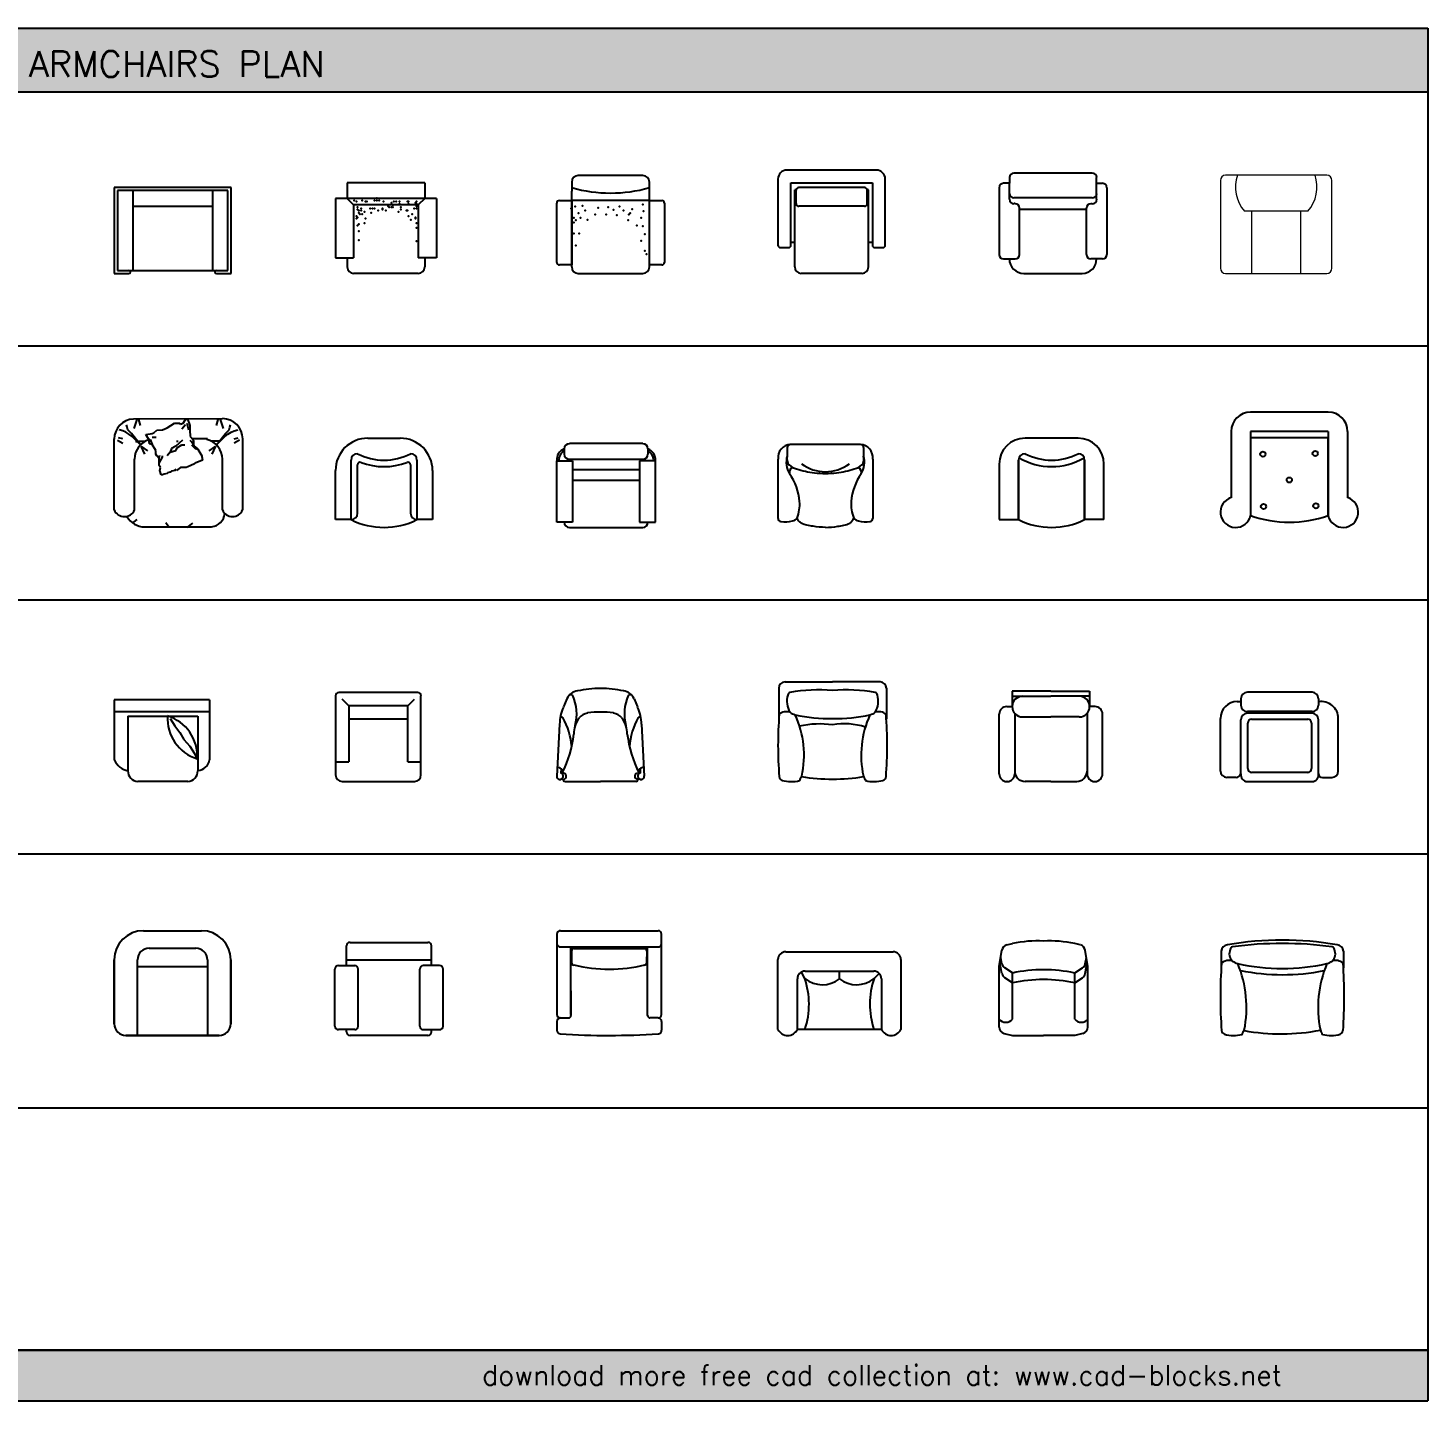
# Model space of a CAD drawing. Header units: millimetres. Extents: x 1046 to 21830, y 17926 to 28544.
# Drawn here: x 11003 to 21830, y 17926 to 28544 of the extents above; entities that cross this region are included whole.
import ezdxf

# ---------------------------------------------------------------- set-up
doc = ezdxf.new("R2010")
doc.units = ezdxf.units.MM
doc.linetypes.add('0', pattern=[0])
doc.layers.add('www.cad-blocks.net', color=7, linetype='Continuous')
doc.styles.add('ATT', font='TXT')
doc.styles.get("Standard").update_dxf_attribs({"font": 'arial.ttf'})

# ---------------------------------------------------------------- blocks, each defined once
blk = doc.blocks.new('A$C257F37CE')
for p, q in [((0, 554.4), (0, 0)), ((752.4, 554.4), (0, 554.4)), ((752.4, 0), (752.4, 554.4)), ((19.8, 534.6), (19.8, 19.8)), ((732.6, 534.6), (19.8, 534.6)), ((120.4, 534.6), (120.4, 19.8)), ((120.4, 534.6), (120.4, 434)), ((632, 534.6), (632, 19.8)), ((632, 534.6), (632, 434)), ((732.6, 19.8), (732.6, 534.6)), ((120.4, 434), (632, 434)), ((19.8, 19.8), (732.6, 19.8)), ((0, 0), (94.6, 0)), ((657.7, 0), (752.4, 0))]:
    blk.add_line(p, q)
for centre, start, end in [((94.6, 9.9), 270, 90), ((657.7, 9.9), 90, 270)]:
    blk.add_arc(centre, 9.9, start, end)
blk = doc.blocks.new('A$C531A40CB')
for p, q in [((690, 700), (90, 700)), ((90, 700), (90, 580)), ((690, 700), (690, 580)), ((781, 580), (0, 580)), ((0, 580), (0, 120)), ((90, 580), (140, 530)), ((90, 580), (140, 530)), ((690, 580), (640, 530)), ((781, 580), (781, 120)), ((640, 530), (140, 530)), ((140, 530), (140, 120)), ((640, 530), (640, 120)), ((0, 120), (140, 120)), ((90, 120), (90, 50)), ((781, 120), (640, 120)), ((690, 120), (690, 50)), ((640, 0), (140, 0))]:
    blk.add_line(p, q)
for centre, start, end in [((140, 50), 180, 270), ((640, 50), 270, 0)]:
    blk.add_arc(centre, 50, start, end)
for p in [(144, 564), (162, 556), (206, 564), (232, 556), (241, 556), (302, 564), (320, 582), (320, 564), (337, 564), (372, 556), (434, 547), (451, 556), (469, 556), (495, 556), (556, 556), (565, 556), (618, 547), (627, 556), (162, 442), (171, 512), (171, 494), (180, 486), (180, 468), (188, 459), (197, 503), (197, 486), (206, 459), (223, 477), (267, 503), (276, 468), (285, 503), (302, 503), (329, 486), (364, 503), (364, 494), (390, 486), (407, 521), (416, 512), (434, 512), (442, 529), (442, 512), (486, 477), (495, 538), (504, 512), (504, 494), (548, 486), (556, 486), (565, 538), (565, 442), (592, 459), (609, 503), (627, 538), (627, 521), (627, 503), (162, 424), (171, 433), (171, 372), (180, 380), (180, 328), (223, 389), (232, 424), (583, 415), (618, 433), (618, 424), (627, 389), (627, 354), (180, 258), (627, 249)]:
    blk.add_point(p)
blk = doc.blocks.new('A$C52D5534A')
for p, q in [((760, 800), (70, 800)), ((0, 730), (0, 220)), ((100, 700), (730, 700)), ((100, 220), (100, 700)), ((670, 664), (160, 664)), ((730, 700), (730, 220)), ((830, 220), (830, 730)), ((140, 648), (130, 648)), ((130, 50), (130, 648)), ((140, 540), (140, 644)), ((700, 648), (690, 648)), ((690, 540), (690, 644)), ((700, 50), (700, 648)), ((670, 520), (160, 520)), ((130, 240), (100, 240)), ((730, 240), (700, 240)), ((20, 200), (80, 200)), ((750, 200), (810, 200)), ((650, 0), (180, 0))]:
    blk.add_line(p, q)
for centre, radius, start, end in [((70, 730), 70, 90, 180), ((760, 730), 70, 0, 90), ((160, 644), 20, 90, 180), ((670, 644), 20, 0, 90), ((160, 540), 20, 180, 270), ((670, 540), 20, 270, 0), ((20, 220), 20, 180, 270), ((80, 220), 20, 270, 0), ((750, 220), 20, 180, 270), ((810, 220), 20, 270, 0), ((180, 50), 50, 180, 270), ((650, 50), 50, 270, 0)]:
    blk.add_arc(centre, radius, start, end)
blk = doc.blocks.new('A$C63E53B49')
for p, q in [((800, 862), (125, 862)), ((0, 737), (0, 162)), ((87, 775), (37, 775)), ((87, 825), (87, 775)), ((87, 687), (87, 775)), ((837, 775), (837, 825)), ((837, 687), (837, 775)), ((837, 775), (887, 775)), ((925, 737), (925, 162)), ((87, 637), (87, 700)), ((800, 650), (125, 650)), ((837, 637), (837, 687)), ((137, 600), (125, 600)), ((175, 162), (175, 562)), ((750, 550), (175, 550)), ((750, 162), (750, 562)), ((787, 600), (800, 600)), ((37, 125), (137, 125)), ((87, 125), (87, 125)), ((887, 125), (787, 125)), ((212, 0), (712, 0))]:
    blk.add_line(p, q)
for centre, radius, start, end in [((125, 825), 37.5, 90, 180), ((800, 825), 37.5, 0, 90), ((37, 737), 37.5, 90, 180), ((887, 737), 37.5, 0, 90), ((125, 687), 37.5, 180, 270), ((125, 637), 37.5, 180, 270), ((800, 687), 37.5, 270, 0), ((800, 637), 37.5, 270, 0), ((137, 562), 37.5, 0, 90), ((787, 562), 37.5, 90, 180), ((37, 162), 37.5, 180, 270), ((212, 125), 125, 180, 270), ((137, 162), 37.5, 270, 0), ((712, 125), 125, 270, 0), ((787, 162), 37.5, 180, 270), ((887, 162), 37.5, 270, 0)]:
    blk.add_arc(centre, radius, start, end)
blk = doc.blocks.new('A$C45135DE3')
at = {"lineweight": 9}
for p, q in [((1028, 950), (50, 950)), ((0, 900), (0, 50)), ((1078, 50), (1078, 900)), ((845, 601), (233, 601)), ((300, 601), (300, 0)), ((778, 0), (778, 601)), ((50, 0), (1028, 0))]:
    blk.add_line(p, q, dxfattribs=at)
for centre, radius, start, end in [((50, 900), 50, 90, 180), ((507, 837), 362, 161.7522, 220.6893), ((571, 837), 362, 319.3108, 18.2478), ((1028, 900), 50, 0, 90), ((50, 50), 50, 180, 270), ((1028, 50), 50, 270, 0)]:
    blk.add_arc(centre, radius, start, end, dxfattribs=at)
blk = doc.blocks.new('A$C6BCC3D01')
for p, q in [((0.099, 0.774), (0.095, 0.793)), ((0.104, 0.755), (0.099, 0.774)), ((0.836, 0.84), (0.148, 0.838)), ((0.174, 0.835), (0.151, 0.765)), ((0.203, 0.788), (0.189, 0.835)), ((0.372, 0.755), (0.41, 0.769)), ((0.41, 0.769), (0.466, 0.807)), ((0.466, 0.807), (0.508, 0.807)), ((0.508, 0.807), (0.513, 0.798)), ((0.513, 0.798), (0.532, 0.807)), ((0.551, 0.793), (0.522, 0.76)), ((0.532, 0.807), (0.551, 0.835)), ((0.551, 0.835), (0.565, 0.84)), ((0.56, 0.807), (0.574, 0.755)), ((0.565, 0.84), (0.584, 0.788)), ((0.584, 0.788), (0.584, 0.751)), ((0.79, 0.788), (0.804, 0.835)), ((0.818, 0.835), (0.842, 0.765)), ((0.889, 0.755), (0.894, 0.774)), ((0.894, 0.774), (0.898, 0.793)), ((0, 0.135), (0, 0.684)), ((0.024, 0.675), (0.066, 0.652)), ((0.066, 0.685), (0.033, 0.694)), ((0.066, 0.746), (0.038, 0.755)), ((0.09, 0.736), (0.066, 0.746)), ((0.113, 0.722), (0.09, 0.736)), ((0.118, 0.741), (0.104, 0.755)), ((0.137, 0.704), (0.113, 0.722)), ((0.132, 0.727), (0.118, 0.741)), ((0.203, 0.638), (0.132, 0.727)), ((0.203, 0.638), (0.137, 0.704)), ((0.167, 0.66), (0.177, 0.67)), ((0.184, 0.666), (0.24, 0.666)), ((0.245, 0.718), (0.292, 0.727)), ((0.268, 0.68), (0.245, 0.718)), ((0.273, 0.647), (0.268, 0.68)), ((0.278, 0.68), (0.292, 0.642)), ((0.292, 0.727), (0.306, 0.732)), ((0.292, 0.699), (0.325, 0.699)), ((0.306, 0.732), (0.33, 0.751)), ((0.33, 0.751), (0.372, 0.755)), ((0.527, 0.675), (0.475, 0.628)), ((0.48, 0.666), (0.494, 0.666)), ((0.584, 0.751), (0.588, 0.704)), ((0.588, 0.704), (0.607, 0.68)), ((0.598, 0.661), (0.588, 0.671)), ((0.612, 0.638), (0.598, 0.661)), ((0.721, 0.684), (0.604, 0.684)), ((0.607, 0.68), (0.612, 0.671)), ((0.612, 0.671), (0.612, 0.638)), ((0.809, 0.666), (0.752, 0.666)), ((0.79, 0.638), (0.861, 0.727)), ((0.79, 0.638), (0.856, 0.704)), ((0.856, 0.704), (0.879, 0.722)), ((0.861, 0.727), (0.875, 0.741)), ((0.875, 0.741), (0.889, 0.755)), ((0.879, 0.722), (0.903, 0.736)), ((0.903, 0.736), (0.926, 0.746)), ((0.926, 0.746), (0.955, 0.755)), ((0.926, 0.685), (0.959, 0.694)), ((0.969, 0.675), (0.926, 0.652)), ((0.993, 0.135), (0.993, 0.684)), ((0.259, 0.591), (0.207, 0.628)), ((0.236, 0.567), (0.207, 0.628)), ((0.292, 0.642), (0.273, 0.647)), ((0.32, 0.595), (0.292, 0.642)), ((0.32, 0.567), (0.32, 0.595)), ((0.33, 0.553), (0.32, 0.567)), ((0.348, 0.534), (0.33, 0.553)), ((0.348, 0.539), (0.353, 0.558)), ((0.348, 0.497), (0.372, 0.544)), ((0.372, 0.544), (0.372, 0.553)), ((0.433, 0.581), (0.41, 0.553)), ((0.442, 0.61), (0.433, 0.581)), ((0.433, 0.581), (0.475, 0.595)), ((0.475, 0.628), (0.442, 0.61)), ((0.475, 0.595), (0.49, 0.619)), ((0.49, 0.619), (0.522, 0.638)), ((0.522, 0.638), (0.546, 0.638)), ((0.598, 0.638), (0.612, 0.624)), ((0.612, 0.638), (0.626, 0.624)), ((0.612, 0.624), (0.626, 0.61)), ((0.626, 0.624), (0.645, 0.605)), ((0.626, 0.61), (0.645, 0.605)), ((0.645, 0.605), (0.654, 0.591)), ((0.654, 0.591), (0.678, 0.553)), ((0.678, 0.553), (0.678, 0.548)), ((0.678, 0.548), (0.682, 0.52)), ((0.734, 0.591), (0.785, 0.628)), ((0.757, 0.567), (0.785, 0.628)), ((0.157, 0.372), (0.157, 0.527)), ((0.348, 0.534), (0.348, 0.539)), ((0.348, 0.497), (0.348, 0.534)), ((0.348, 0.478), (0.348, 0.497)), ((0.358, 0.464), (0.348, 0.478)), ((0.353, 0.44), (0.358, 0.464)), ((0.363, 0.407), (0.353, 0.44)), ((0.442, 0.436), (0.433, 0.426)), ((0.471, 0.44), (0.442, 0.436)), ((0.48, 0.44), (0.471, 0.45)), ((0.471, 0.45), (0.471, 0.44)), ((0.513, 0.464), (0.48, 0.44)), ((0.541, 0.464), (0.513, 0.464)), ((0.513, 0.464), (0.513, 0.464)), ((0.555, 0.464), (0.541, 0.464)), ((0.569, 0.468), (0.555, 0.464)), ((0.593, 0.478), (0.569, 0.468)), ((0.621, 0.492), (0.593, 0.478)), ((0.626, 0.497), (0.621, 0.492)), ((0.682, 0.52), (0.626, 0.497)), ((0.836, 0.135), (0.836, 0.527)), ((0.157, 0.135), (0.157, 0.372)), ((0.157, 0.135), (0.157, 0.372)), ((0.372, 0.407), (0.363, 0.407)), ((0.386, 0.412), (0.372, 0.407)), ((0.41, 0.417), (0.386, 0.412)), ((0.414, 0.421), (0.41, 0.417)), ((0.433, 0.426), (0.414, 0.421)), ((0.175, 0.062), (0.137, 0.034)), ((0.235, 0.004), (0.752, 0.004)), ((0.398, 0.038), (0.421, 0.005)), ((0.605, 0.033), (0.562, 0))]:
    blk.add_line(p, q)
for centre, radius, start, end in [((0.153, 0.685), 0.153, 92.0577, 180.5078), ((0.836, 0.684), 0.157, 0, 90), ((0.313, 0.527), 0.157, 103.0611, 180), ((0.679, 0.527), 0.157, 0, 76.9389), ((0.078, 0.168), 0.0849, 202.6199, 337.3801), ((0.914, 0.168), 0.0849, 202.6199, 337.3801), ((0.235, 0.161), 0.157, 209.0278, 270), ((0.739, 0.12), 0.116, 276.5536, 353.6218)]:
    blk.add_arc(centre, radius, start, end)
blk = doc.blocks.new('A$C0411759F')
at = {"xscale": 1000, "yscale": 1000, "zscale": 1000}
blk.add_blockref('A$C6BCC3D01', (0, 0), dxfattribs=at)
blk = doc.blocks.new('A$C623C08E0')
for p, q in [((250, 690), (500, 690)), ((0, 60), (0, 440)), ((120, 60), (120, 520)), ((170, 110), (170, 484)), ((580, 484), (580, 110)), ((630, 520), (630, 60)), ((750, 440), (750, 60)), ((120, 60), (0, 60)), ((750, 60), (630, 60))]:
    blk.add_line(p, q)
for centre, radius, start, end in [((250, 440), 250, 90, 180), ((500, 440), 250, 0, 90), ((170, 520), 50, 90, 180), ((375, 965), 445, 242.5861, 297.4139), ((580, 520), 50, 0, 90), ((190, 484), 20, 68.9582, 180), ((375, 965), 495, 248.9582, 291.0418), ((560, 484), 20, 0, 111.0418), ((120, 110), 50, 270, 0), ((630, 110), 50, 180, 270), ((375, 572), 572, 243.519, 296.481)]:
    blk.add_arc(centre, radius, start, end)
blk = doc.blocks.new('A$C65E41EB7')
for p, q in [((41, 763), (515, 763)), ((41, 641), (41, 763)), ((515, 763), (515, 641)), ((0, 665), (0, 98)), ((526, 98), (526, 665)), ((607, 705), (567, 705)), ((648, 98), (648, 665)), ((515, 641), (41, 641)), ((364, 122), (364, 641)), ((445, 122), (445, 641)), ((515, 122), (41, 122)), ((41, 122), (41, 0)), ((515, 0), (515, 122)), ((41, 0), (515, 0)), ((567, 57), (607, 57))]:
    blk.add_line(p, q)
for centre, radius, start, end in [((523, 673), 90.3, 21.1587, 95.2092), ((40, 665), 40.5, 90, 180), ((523, 673), 74.1, 26.0932, 95.2092), ((567, 665), 40.5, 90, 180), ((607, 665), 40.5, 0, 90), ((40, 98), 40.5, 180, 270), ((523, 90), 90.3, 264.7908, 338.8413), ((523, 90), 74.1, 264.7908, 333.9068), ((567, 98), 40.5, 180, 270), ((607, 98), 40.5, 270, 0)]:
    blk.add_arc(centre, radius, start, end)
blk = doc.blocks.new('A$C43370054')
at = {"rotation": 90}
blk.add_blockref('A$C65E41EB7', (763, 0), dxfattribs=at)
blk = doc.blocks.new('A$C1362739C')
at = {"linetype": 'Continuous', "ltscale": 800}
for p, q in [((0, 529), (0, 69)), ((734, 529), (734, 69))]:
    blk.add_line(p, q, dxfattribs=at)
for centre, radius, start, end in [((102, 540), 102, 93.6135, 186.1725), ((232, 504), 168, 163.3112, 212.0289), ((147, 531), 78, 164.8324, 218.4574), ((95, 617), 24.2, 90, 178.1535), ((3307, 595), 3236, 179.5908, 180.7633), ((300, -113038), 113679, 89.96636, 90.10323), ((434, -113038), 113679, 89.89677, 90.03364), ((638, 617), 24.2, 1.8465, 90), ((632, 540), 102, 353.8275, 86.3865), ((501, 504), 168, 327.9711, 16.6888), ((587, 531), 78, 321.5426, 15.1676), ((-2573, 595), 3236, 359.2367, 0.4092), ((163, 565), 113, 226.6313, 260.2095), ((130, 426), 42.1, 114.9941, 195.7492), ((367, 1111), 694, 251.2553, 262.9071), ((367, 743), 312, 233.5175, 306.4825), ((367, 1111), 694, 277.0929, 288.7447), ((571, 565), 113, 279.7905, 313.3687), ((603, 426), 42.1, 344.2508, 65.0059), ((-264, 167), 432, 4.5435, 35.0386), ((367, 1111), 694, 262.9071, 270), ((367, 1111), 694, 270, 277.0929), ((997, 167), 432, 144.9614, 175.4565), ((-106, 176), 274, 337.8336, 5.0876), ((840, 176), 274, 174.9124, 202.1664), ((26, 71), 25.7, 184.9723, 258.9908), ((53, 335), 291, 263.7727, 281.8621), ((101, 107), 57.7, 281.3789, 324.0068), ((633, 107), 57.7, 215.9932, 258.6211), ((681, 335), 291, 258.1379, 276.2273), ((708, 71), 25.7, 281.0092, 355.0277)]:
    blk.add_arc(centre, radius, start, end, dxfattribs=at)
for points in [[(367, 0), (335, 0), (272, 9), (199, 19), (157, 48), (151, 65), (148, 73)], [(367, 0), (399, 0), (462, 9), (535, 19), (577, 48), (583, 65), (586, 73)]]:
    blk.add_open_spline(points, degree=3, knots=[243.38354, 243.38354, 243.38354, 243.38354, 338.911833, 434.440125, 460.603602, 486.767079, 486.767079, 486.767079, 486.767079], dxfattribs=at)
blk = doc.blocks.new('A$C2BC26CD8')
for p, q in [((610, 690, -2743), (200, 690, -2743)), ((0, 490, -2743), (0, 60, -2743)), ((150, 520, -2743), (150, 60, -2743)), ((150, 60, -2743), (150, 520, -2743)), ((150, 520, -2743), (150, 60, -2743)), ((660, 520, -2743), (660, 60, -2743)), ((660, 520, -2743), (660, 60, -2743)), ((660, 60, -2743), (660, 520, -2743)), ((810, 60, -2743), (810, 490, -2743)), ((0, 60, -2743), (150, 60, -2743)), ((810, 60, -2743), (660, 60, -2743))]:
    blk.add_line(p, q)
for centre, radius, start, end in [((200, 490, -2743), 200, 90, 180), ((610, 490, -2743), 200, 0, 90), ((200, 520, -2743), 50, 90, 180), ((405, 965, -2743), 445, 242.5861, 297.4139), ((610, 520, -2743), 50, 0, 90), ((610, 520, -2743), 50, 0, 90), ((405, 965, -2743), 495, 239.4911, 300.5089), ((405, 572, -2743), 572, 243.519, 296.481)]:
    blk.add_arc(centre, radius, start, end)
blk = doc.blocks.new('A$C3F354FA6')
for p, q in [((833, 892), (233, 892)), ((83, 742), (83, 230)), ((833, 742), (233, 742)), ((233, 742), (233, 92)), ((833, 692), (233, 692)), ((833, 742), (833, 92)), ((833, 92), (833, 692)), ((983, 742), (983, 230))]:
    blk.add_line(p, q)
for centre in [(328, 567), (733, 572), (533, 367), (333, 162), (738, 167)]:
    blk.add_circle(centre, 20)
for centre, radius, start, end in [((233, 742), 150, 90, 180), ((833, 742), 150, 0, 90), ((118, 118), 118, 107.205, 347.5934), ((948, 118), 118, 192.4066, 72.795), ((533, 941), 900, 250.5288, 289.4712)]:
    blk.add_arc(centre, radius, start, end)
blk = doc.blocks.new('A$C2B3830E1')
at = {"linetype": 'ByBlock'}
for p, q in [((736, 631), (0, 631)), ((0, 631), (0, 166)), ((736, 631), (736, 168)), ((0, 541), (734, 541)), ((105, 505), (412, 505)), ((105, 505), (105, 83)), ((105, 505), (105, 83)), ((420, 505), (646, 505)), ((431, 486), (469, 430)), ((646, 505), (646, 84)), ((469, 430), (508, 378)), ((508, 378), (539, 324)), ((539, 324), (585, 272)), ((585, 272), (619, 217)), ((619, 217), (638, 176)), ((569, 0), (183, 0))]:
    blk.add_line(p, q, dxfattribs=at)
for centre, radius, start, end in [((737, 487), 326, 176.4489, 253.0259), ((316, 195), 326, 356.4489, 73.0259), ((140, 233), 155, 205.7833, 257.2157), ((640, 181), 97.2, 273.6848, 352.3653), ((189, 83), 83.7, 179.5378, 265.5879), ((562, 83), 83.7, 274.4121, 0.4622)]:
    blk.add_arc(centre, radius, start, end, dxfattribs=at)
blk = doc.blocks.new('A$C728551DB')
at = {"color": 0, "linetype": 'ByBlock'}
for p, q in [((0, 1094), (0, 483)), ((636, 1119), (25, 1119)), ((534, 1018), (534, 1119)), ((102, 1018), (51, 1068)), ((534, 1018), (102, 1018)), ((102, 1018), (102, 560)), ((204, 1018), (204, 560)), ((687, 509), (687, 1068)), ((102, 560), (51, 509)), ((102, 560), (534, 560)), ((534, 458), (534, 560)), ((25, 458), (636, 458))]:
    blk.add_line(p, q, dxfattribs=at)
for centre, radius, start, end in [((25, 1094), 25.4, 90, 180), ((636, 1068), 50.9, 0, 90), ((25, 483), 25.4, 180, 270), ((636, 509), 50.9, 270, 0)]:
    blk.add_arc(centre, radius, start, end, dxfattribs=at)
at = {"color": 0, "linetype": 'ByBlock', "style": 'ATT'}
for tag, p, flags in [('ITEM', (38, 229), 3), ('ROOM_NUMBER', (38, 25), 1)]:
    blk.add_attdef(tag, p, '', height=153, dxfattribs=dict(at, flags=flags))
blk = doc.blocks.new('A$C0F40226D')
at = {"ltscale": 2, "rotation": 270}
blk.add_blockref('A$C728551DB', (-458, 687), dxfattribs=at)
blk = doc.blocks.new('A$C16510C55')
for p, q in [((79, 640), (52, 577)), ((598, 640), (625, 577)), ((22, 443), (0, 41)), ((655, 443), (677, 41)), ((33, 99), (31, 65)), ((644, 99), (646, 65)), ((64, 0), (339, 0)), ((614, 0), (339, 0))]:
    blk.add_line(p, q)
for centre, radius, start, end in [((171, 601), 100, 96.3805, 157.031), ((109, 650), 21.2, 45.5254, 126.2468), ((-193, 523), 347, 344.8788, 24.1964), ((339, -89), 809, 90, 102.761), ((339, -89), 809, 77.239, 90), ((506, 601), 100, 22.969, 83.6195), ((870, 523), 347, 155.8036, 195.1212), ((568, 650), 21.2, 53.7532, 134.4746), ((332, 442), 310, 154.3972, 179.9521), ((345, 442), 310, 0.0479, 25.6028), ((37, 486), 12, 38.1382, 163.4905), ((-421, 229), 538, 4.2641, 29.5168), ((332, 368), 200, 142.2714, 180.543), ((253, 430), 100, 98.2423, 142.2714), ((339, -162), 699, 90, 98.2423), ((339, -162), 699, 81.7577, 90), ((424, 430), 100, 37.7286, 81.7577), ((345, 368), 200, 359.457, 37.7286), ((1099, 229), 538, 150.4832, 175.7359), ((640, 486), 12, 16.5095, 141.8618), ((-781, 477), 920, 333.4529, 353.1042), ((1459, 477), 920, 186.8958, 206.5471), ((25, 41), 25, 173.9961, 75.3808), ((9, 75), 33.6, 344.779, 99.7257), ((37, -41), 58, 78.3006, 101.6994), ((38, -6), 71.9, 78.7228, 95.0257), ((49, 41), 25, 270, 10.0083), ((66, 17), 17.4, 183.2091, 262.2329), ((48, 39), 25.8, 14.0669, 82.1014), ((629, 39), 25.8, 97.8986, 165.9331), ((629, 41), 25, 169.9917, 270), ((611, 17), 17.4, 277.7671, 356.7909), ((640, -6), 71.9, 84.9743, 101.2772), ((652, 41), 25, 104.6192, 6.0039), ((641, -41), 58, 78.3006, 101.6994), ((668, 75), 33.6, 80.2743, 195.221)]:
    blk.add_arc(centre, radius, start, end)
blk = doc.blocks.new('A$C28952FD8')
for p, q in [((68, 962), (528, 962)), ((988, 962), (528, 962)), ((8, 902), (8, 604)), ((1048, 902), (1048, 604))]:
    blk.add_line(p, q)
for centre, radius, start, end in [((68, 902), 60, 90, 180), ((988, 902), 60, 0, 90), ((282, 775), 196, 162.1417, 212.2948), ((123, 834), 28.1, 104.7154, 176.7534), ((390, -725), 1610, 85.0823, 99.8125), ((666, -725), 1610, 80.1875, 94.9178), ((933, 834), 28.1, 3.2466, 75.2846), ((774, 775), 196, 327.7052, 17.8583), ((3905, 348), 3905, 175.5762, 184.4238), ((82, 565), 110, 72.3508, 130.321), ((199, 772), 131, 230.7956, 255.727), ((-689, 253), 941, 347.608, 24.5904), ((513, 2245), 1637, 257.7837, 270.5329), ((406, -341), 897, 82.2079, 102.7193), ((543, 2245), 1637, 269.4671, 282.2163), ((640, -105), 663, 72.0069, 99.7065), ((1745, 253), 941, 155.4096, 192.392), ((857, 772), 131, 284.273, 309.2044), ((974, 565), 110, 49.679, 107.6492), ((-2849, 348), 3905, 355.5762, 4.4238), ((54, 52), 42.7, 187.075, 250.1971), ((128, 335), 336, 254.5718, 283.8571), ((-239, 259), 512, 330.8359, 336.0732), ((513, 1660), 1637, 259.9789, 270.5329), ((543, 1660), 1637, 269.4671, 280.0211), ((1294, 259), 512, 203.9268, 209.1641), ((927, 335), 336, 256.1429, 285.4282), ((1002, 52), 42.7, 289.8029, 352.925)]:
    blk.add_arc(centre, radius, start, end)
blk = doc.blocks.new('A$C04EA483D')
at = {"linetype": '0'}
for p, q in [((400, 699), (100, 699)), ((100, 699), (100, 579)), ((100, 659), (400, 659)), ((400, 699), (699, 699)), ((699, 659), (400, 659)), ((699, 699), (699, 579)), ((58, 579), (100, 579)), ((741, 579), (699, 579)), ((0, 58), (0, 521)), ((120, 527), (120, 58)), ((180, 499), (400, 499)), ((619, 499), (400, 499)), ((679, 527), (679, 58)), ((799, 58), (799, 521)), ((62, 0), (58, 0)), ((400, 0), (200, 0)), ((400, 0), (599, 0)), ((738, 0), (741, 0))]:
    blk.add_line(p, q, dxfattribs=at)
for centre, radius, start, end in [((180, 579), 79.9, 90.0001, 270), ((619, 579), 79.9, 270, 89.9999), ((58, 521), 58.3, 90, 180), ((741, 521), 58.3, 0, 90), ((58, 58), 58.3, 180, 270), ((62, 58), 58.3, 270, 0), ((200, 80), 79.9, 180, 270), ((599, 80), 79.9, 270, 0), ((738, 58), 58.3, 180, 270), ((741, 58), 58.3, 270, 0)]:
    blk.add_arc(centre, radius, start, end, dxfattribs=at)
blk = doc.blocks.new('A$C31A111FC')
blk.add_blockref('A$C04EA483D', (0, 0))
blk = doc.blocks.new('A$C48FA3BC6')
for p, q in [((708, 690), (208, 690)), ((130, 618), (158, 618)), ((158, 640), (158, 590)), ((758, 640), (758, 590)), ((0, 81), (0, 488)), ((158, 61), (158, 478)), ((158, 61), (158, 478)), ((708, 540), (208, 540)), ((708, 528), (208, 528)), ((211, 100), (211, 452)), ((241, 482), (675, 482)), ((705, 452), (705, 100)), ((758, 61), (758, 478)), ((911, 81), (911, 488)), ((122, 31), (50, 31)), ((675, 70), (241, 70)), ((788, 31), (861, 31)), ((208, 0), (708, 0))]:
    blk.add_line(p, q)
for centre, radius, start, end in [((208, 640), 50, 90, 180), ((708, 640), 50, 0, 90), ((130, 488), 130, 90, 180), ((208, 590), 50, 180, 270), ((708, 590), 50, 270, 0), ((781, 488), 130, 0, 99.8614), ((208, 478), 50, 90, 180), ((241, 452), 30, 90, 180), ((675, 452), 30, 0, 90), ((708, 478), 50, 0, 90), ((50, 81), 50, 180, 270), ((117, 74), 43.7, 277.2608, 342.2344), ((209, 51), 51.5, 169.565, 269.3327), ((241, 100), 30, 180, 270), ((675, 100), 30, 270, 0), ((708, 51), 51.5, 270.6673, 10.435), ((788, 61), 30, 180, 270), ((861, 81), 50, 270, 0)]:
    blk.add_arc(centre, radius, start, end)
blk = doc.blocks.new('A$C2B8E21C8')
blk.add_blockref('A$C48FA3BC6', (0, 0))
blk = doc.blocks.new('A$C6BCD62C7')
for p, q in [((250, 900), (750, 900)), ((300, 750), (700, 750)), ((0, 100), (0, 650)), ((0, 650), (0, 100)), ((200, 0), (200, 650)), ((800, 650), (800, 0)), ((1000, 650), (1000, 100)), ((1000, 100), (1000, 650)), ((200, 592), (800, 592)), ((900, 0), (100, 0)), ((100, 0), (900, 0))]:
    blk.add_line(p, q)
for centre, radius, start, end in [((250, 650), 250, 90, 180), ((250, 650), 250, 90, 180), ((750, 650), 250, 360, 90), ((750, 650), 250, 0, 90), ((300, 650), 100, 90, 180), ((700, 650), 100, 0, 90), ((100, 100), 100, 180, 270), ((900, 100), 100, 270, 0)]:
    blk.add_arc(centre, radius, start, end)
blk = doc.blocks.new('A$C3FEE3AE4')
for p, q in [((75, 450), (75, 577.5)), ((97.5, 600), (600, 600)), ((622.5, 450), (622.5, 577.5)), ((75, 487.5), (622.5, 487.5)), ((0, 60), (0, 427.5)), ((22.5, 450), (127.5, 450)), ((150, 60), (150, 427.5)), ((547.5, 60), (547.5, 427.5)), ((675, 450), (570, 450)), ((697.5, 60), (697.5, 427.5)), ((127.5, 37.5), (22.5, 37.5)), ((75, 22.5), (75, 37.5)), ((600, 0), (97.5, 0)), ((570, 37.5), (675, 37.5)), ((622.5, 22.5), (622.5, 37.5))]:
    blk.add_line(p, q)
for centre, start, end in [((97.5, 577.5), 90, 180), ((600, 577.5), 0, 90), ((22.5, 427.5), 90, 180), ((127.5, 427.5), 0, 90), ((570, 427.5), 90, 180), ((675, 427.5), 0, 90), ((22.5, 60), 180, 270), ((97.5, 22.5), 180, 270), ((127.5, 60), 270, 0), ((570, 60), 180, 270), ((600, 22.5), 270, 0), ((675, 60), 270, 0)]:
    blk.add_arc(centre, 22.5, start, end)
blk = doc.blocks.new('A$C521D7EFF')
for p, q in [((0, 870), (0, 180)), ((30, 900), (870, 900)), ((900, 180), (900, 870)), ((30, 760), (870, 760)), ((120, 181), (120, 760)), ((126, 727), (126, 676)), ((126, 676), (126, 727)), ((146, 747), (752, 747)), ((772, 727), (772, 676)), ((780, 170), (780, 760)), ((126, 676), (126, 625)), ((772, 625), (772, 676)), ((120, 384), (120, 170)), ((30, 150), (100, 150)), ((870, 150), (800, 150)), ((0, 120), (0, 44)), ((900, 120), (900, 44))]:
    blk.add_line(p, q)
for centre, radius, start, end in [((30, 870), 29.8, 90, 180), ((870, 870), 29.8, 0, 90), ((30, 790), 29.8, 180, 270), ((146, 727), 20, 90, 180), ((752, 727), 20, 0, 90), ((870, 790), 29.8, 270, 0), ((146, 625), 20, 180, 270), ((451, 1898), 1328, 256.729, 283.271), ((752, 625), 20, 270, 0), ((30, 180), 29.8, 180, 270), ((30, 120), 30, 90, 180), ((100, 170), 20, 270, 0), ((800, 170), 20, 180, 270), ((870, 180), 29.8, 270, 0), ((870, 120), 30, 0, 90), ((30, 44), 30, 180, 265.182), ((449, 6273), 6273, 266.1449, 273.8651), ((870, 44), 30, 274.057, 0)]:
    blk.add_arc(centre, radius, start, end)
blk = doc.blocks.new('A$C01052987')
at = {"linetype": 'ByBlock'}
for p, q in [((0, 47), (0, 587)), ((60, 647), (890, 647)), ((950, 587), (950, 47)), ((150, 47), (150, 437)), ((207, 441), (181, 489)), ((210, 497), (740, 497)), ((475, 439), (475, 497)), ((743, 441), (783, 479)), ((800, 437), (800, 47)), ((800, 47), (150, 47))]:
    blk.add_line(p, q, dxfattribs=at)
for centre, radius, start, end in [((60, 587), 60, 90, 180), ((890, 587), 60, 0, 90), ((210, 437), 60, 90, 180), ((-372, 242), 612, 341.425, 19.0057), ((343, 603), 211, 229.9944, 308.8852), ((608, 603), 211, 231.1148, 310.0058), ((1322, 242), 612, 160.9942, 198.575), ((740, 437), 60, 0, 90), ((75, 83), 83.2, 205.5888, 334.4112), ((875, 83), 83.2, 205.593, 334.407)]:
    blk.add_arc(centre, radius, start, end, dxfattribs=at)
blk = doc.blocks.new('A$C24790C4A')
at = {"linetype": 'ByBlock'}
for p, q in [((0, 533), (21, 660)), ((59, 701), (102, 711)), ((627, 701), (584, 711)), ((686, 533), (665, 660)), ((21, 478), (5, 561)), ((21, 554), (12, 603)), ((665, 554), (674, 603)), ((665, 478), (681, 561)), ((0, 65), (0, 533)), ((102, 483), (43, 522)), ((102, 406), (43, 446)), ((102, 127), (102, 483)), ((584, 483), (643, 522)), ((584, 127), (584, 483)), ((584, 406), (643, 446)), ((686, 65), (686, 533)), ((38, 16), (102, 0)), ((102, 0), (343, 0)), ((584, 0), (343, 0)), ((647, 16), (584, 0))]:
    blk.add_line(p, q, dxfattribs=at)
for centre, radius, start, end in [((71, 651), 50.8, 104.0362, 170.5377), ((615, 651), 50.8, 9.4623, 75.9638), ((71, 564), 50.8, 191.3099, 236.3099), ((615, 564), 50.8, 303.6901, 348.6901), ((71, 488), 50.8, 191.3099, 236.3099), ((343, -651), 1159, 90, 102.018), ((343, -651), 1159, 77.982, 90), ((615, 488), 50.8, 303.6901, 348.6901), ((343, -727), 1159, 90, 102.018), ((343, -727), 1159, 77.982, 90), ((51, 165), 63.5, 216.8699, 323.1301), ((635, 165), 63.5, 216.8699, 323.1301), ((51, 65), 50.8, 180, 255.9638), ((635, 65), 50.8, 284.0362, 0)]:
    blk.add_arc(centre, radius, start, end, dxfattribs=at)
at = {"linetype": 'Continuous'}
for centre, start, end in [((299, -235), 87.3864, 101.779), ((387, -235), 78.221, 92.6136)]:
    blk.add_arc(centre, 966, start, end, dxfattribs=at)
blk = doc.blocks.new('A$C41F64439')
blk.add_blockref('A$C24790C4A', (0, 0))
blk = doc.blocks.new('A$C7CA57A3F')
for p, q in [((8, 815), (8, 653)), ((1188, 815), (1188, 653))]:
    blk.add_line(p, q)
for centre, radius, start, end in [((68, 815), 60, 90, 180), ((181, 789), 95.7, 154.4132, 226.8965), ((123, 829), 28.1, 104.7154, 176.7534), ((598, -2664), 3553, 82.1987, 97.8013), ((1073, 829), 28.1, 3.2466, 75.2846), ((1015, 789), 95.7, 313.1035, 25.5868), ((1128, 815), 60, 0, 90), ((4570, 373), 4571, 175.911, 184.089), ((82, 615), 110, 72.3508, 130.321), ((199, 821), 131, 230.7956, 255.727), ((598, 2638), 1991, 257.4774, 282.5226), ((-846, 270), 1098, 348.5275, 22.7398), ((2042, 270), 1098, 157.2602, 191.4725), ((997, 821), 131, 284.273, 309.2044), ((1114, 615), 110, 49.679, 107.6492), ((-3374, 373), 4571, 355.911, 4.089), ((600, 2632), 2045, 258.531, 281.3494), ((54, 52), 42.7, 187.075, 250.1971), ((128, 335), 336, 254.5718, 283.8571), ((-239, 259), 512, 330.8359, 336.0732), ((586, 2026), 2011, 259.7376, 280.8994), ((1434, 259), 512, 203.9268, 209.1641), ((1068, 335), 336, 256.1429, 285.4282), ((1142, 52), 42.7, 289.8029, 352.925)]:
    blk.add_arc(centre, radius, start, end)
at = {"linetype": 'Continuous'}
blk.add_arc((598, -2089), 3011, 79.8614, 100.1386, dxfattribs=at)
blk = doc.blocks.new('A$C79CD4874')
for p, q in [((-300, 707), (-300, 637)), ((250, 757), (-250, 757)), ((300, 50), (300, 707)), ((-416, 86), (-416, 544)), ((-396, 564), (-300, 564)), ((-300, 50), (-300, 637)), ((-300, 564), (-300, 66)), ((300, 564), (-300, 564)), ((300, 66), (300, 564)), ((300, 564), (396, 564)), ((416, 544), (416, 86)), ((-300, 66), (-396, 66)), ((-250, 0), (250, 0)), ((396, 66), (300, 66))]:
    blk.add_line(p, q)
for centre, radius, start, end in [((-250, 707), 50, 90, 180), ((0, 1725), 1103, 254.2206, 285.7794), ((250, 707), 50, 0, 90), ((-396, 544), 20, 90, 180), ((396, 544), 20, 0, 90), ((-396, 86), 20, 180, 270), ((-250, 50), 50, 180, 270), ((250, 50), 50, 270, 0), ((396, 86), 20, 270, 0)]:
    blk.add_arc(centre, radius, start, end)
for p in [(-305, 503), (-274, 518), (-249, 467), (-218, 524), (-197, 488), (-120, 457), (-95, 508), (-33, 457), (-18, 513), (23, 493), (49, 452), (69, 518), (100, 488), (141, 457), (151, 467), (167, 498), (249, 534), (254, 483), (-284, 431), (-284, 395), (-269, 411), (-233, 431), (-177, 416), (136, 411), (202, 370), (238, 431), (249, 365), (-284, 308), (-243, 308), (238, 252), (264, 303), (-269, 216), (264, 175), (279, 149)]:
    blk.add_point(p)
blk = doc.blocks.new('FORMAT')
at = {"layer": 'www.cad-blocks.net', "true_color": 0x546d8e}
h = blk.add_hatch(color=155, dxfattribs=at)
h.set_gradient(color1=(68, 68, 68), color2=(84, 109, 142), tint=1)
h.paths.add_polyline_path([(21830, 28544), (2639, 28544), (2639, 28050), (21830, 28050)])
h = blk.add_hatch(color=155, dxfattribs=at)
h.set_gradient(color1=(68, 68, 68), color2=(84, 109, 142), tint=1)
h.paths.add_polyline_path([(21830, 17926), (21830, 18319), (2639, 18319), (2639, 17926)])
h.paths.add_polyline_path([(14476, 18011), (21595, 18011), (21595, 18241), (14476, 18241)], flags=24)
for p, q in [((2639, 28050), (21830, 28050)), ((21830, 18319), (2639, 18319))]:
    blk.add_line(p, q)
at = {"layer": 'www.cad-blocks.net', "color": 155, "true_color": 0x546d8e}
for p, q in [((2639, 28544), (21830, 28544)), ((21830, 28544), (21830, 17926)), ((2639, 28050), (21830, 28050)), ((2639, 28050), (21830, 28050)), ((2639, 26086), (21830, 26086)), ((2639, 24121), (21830, 24121)), ((2639, 22157), (21830, 22157)), ((2639, 20193), (21830, 20193)), ((21830, 18319), (2639, 18319)), ((2639, 18319), (21830, 18319)), ((2639, 17926), (21830, 17926))]:
    blk.add_line(p, q, dxfattribs=at)
at = {"layer": 'www.cad-blocks.net'}
blk.add_line((2639, 18319), (21830, 18319), dxfattribs=at)
at = {"layer": 'www.cad-blocks.net', "insert": (11009, 28366), "char_height": 200, "attachment_point": 1}
blk.add_mtext_dynamic_manual_height_columns('{\\Fsimplex|c0;\\C255;\\c16777215;ARMCHAIRS PLAN}', width=16790, gutter_width=12.5, heights=[0], dxfattribs=at)
at = {"layer": 'www.cad-blocks.net', "color": 155, "true_color": 0x546d8e, "insert": (14514, 18203), "char_height": 153.56, "attachment_point": 1}
blk.add_mtext_dynamic_manual_height_columns('{\\Fsimplex|c0;\\C7;download more free cad collection at: www.cad-blocks.net}', width=45138.16, gutter_width=12.5, heights=[0], dxfattribs=at)

msp = doc.modelspace()

# ---------------------------------------------------------------- block references
for name, p in [('FORMAT', (0, 0)), ('A$C79CD4874', (15508, 26646)), ('A$C52D5534A', (16803, 26646)), ('A$C531A40CB', (13381, 26646)), ('A$C3F354FA6', (20225, 24682)), ('A$C0411759F', (11670, 24682)), ('A$C623C08E0', (13381, 24682)), ('A$C2BC26CD8', (18514, 24682)), ('A$C43370054', (15092, 24682)), ('A$C1362739C', (16803, 24682)), ('A$C0F40226D', (13381, 22717)), ('A$C16510C55', (15092, 22717)), ('A$C31A111FC', (18514, 22717)), ('A$C2B8E21C8', (20225, 22717)), ('A$C2B3830E1', (11670, 22717)), ('A$C41F64439', (18514, 20753)), ('A$C01052987', (16803, 20753))]:
    msp.add_blockref(name, p)
for name, p, xscale, yscale, zscale in [('A$C63E53B49', (18514, 26646), 0.9, 0.9, 0.9), ('A$C45135DE3', (20225, 26646), 0.8, 0.8, 0.8), ('A$C257F37CE', (11670, 26646), 1.2, 1.2, 1.2), ('A$C28952FD8', (16803, 22717), 0.8, 0.8, 0.8), ('A$C6BCD62C7', (11670, 20753), 0.9, 0.9, 0.9), ('A$C521D7EFF', (15093, 20753), 0.9, 0.9, 0.9), ('A$C3FEE3AE4', (13376, 20753), 1.2, 1.2, 1.2), ('A$C7CA57A3F', (20225, 20753), 0.8, 0.8, 0.8)]:
    msp.add_blockref(name, p, dxfattribs=dict(xscale=xscale, yscale=yscale, zscale=zscale))

doc.saveas('drawing.dxf')
